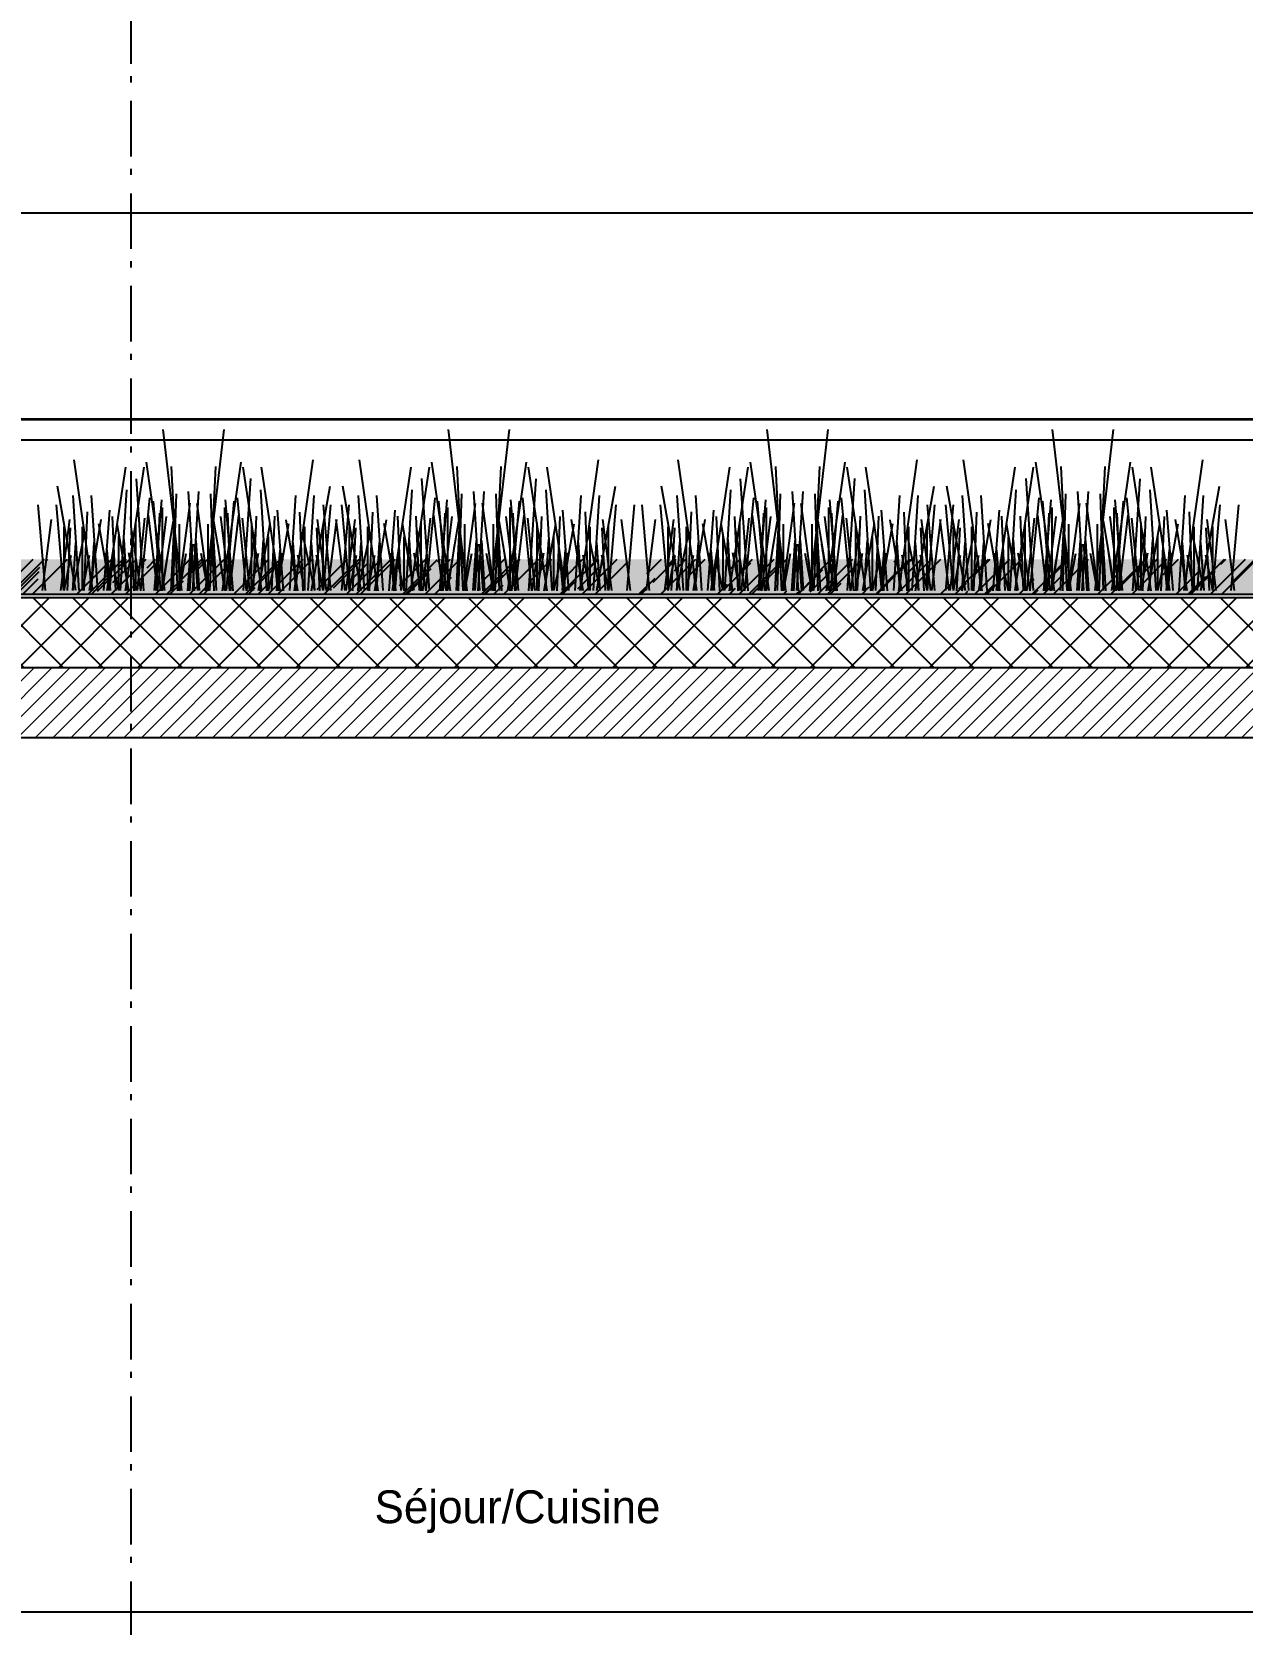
# Model space of a CAD drawing. Header units: centimetres. Extents: x -35664 to 50682, y -23001 to 23705.
# Drawn here: x 7042.8 to 7388.8, y -12149.4 to -11694.1 of the extents above; entities that cross this region are included whole.
import ezdxf

# ---------------------------------------------------------------- set-up
doc = ezdxf.new("R2010")
doc.units = ezdxf.units.CM
doc.linetypes.add('Style de ligne -6', pattern=[1.04164, 0.625, -0.20828, 0.06943, -0.13893])
for name, color, linetype in [('B GÈnÈral_Hatch', 252, 'Continuous'), ('B Général', 252, 'Continuous'), ('C ANNOTATIONS-texte', 252, 'Continuous'), ('prlm-Coupe', 252, 'Continuous')]:
    doc.layers.add(name, color=color, linetype=linetype)
doc.styles.add('Eurostile', font='Eurosti.TTF')

# ---------------------------------------------------------------- blocks, each defined once
blk = doc.blocks.new('B 90.Groupe-132-1')
at = {"layer": 'B Général'}
for p, q in [((7340.38, -4471.39), (7335.06, -4434.62)), ((7348.35, -4471.38), (7350.09, -4443.03)), ((7357.99, -4471.38), (7360.11, -4445.83)), ((7337.95, -4471.39), (7338.86, -4449.26)), ((7339.47, -4471.39), (7342.81, -4451.44)), ((7352.68, -4471.38), (7352.67, -4452.37)), ((7358.9, -4471.38), (7356.32, -4450.19)), ((7350.25, -4471.38), (7349.33, -4457.05)), ((7344.93, -4471.38), (7344.02, -4460.79)), ((7352.68, -4471.38), (7350.7, -4460.79))]:
    blk.add_line(p, q, dxfattribs=at)
blk = doc.blocks.new('B 90.Groupe-133-1')
at = {"layer": 'B Général'}
for p, q in [((7345.19, -4471.38), (7339.87, -4425.34)), ((7353.16, -4471.38), (7354.9, -4435.87)), ((7362.8, -4471.38), (7364.92, -4439.38)), ((7342.76, -4471.38), (7343.67, -4443.68)), ((7344.27, -4471.38), (7347.61, -4446.41)), ((7357.48, -4471.38), (7357.48, -4447.58)), ((7363.71, -4471.38), (7361.13, -4444.84)), ((7355.05, -4471.38), (7354.14, -4453.43)), ((7349.74, -4471.38), (7348.83, -4458.12)), ((7357.48, -4471.38), (7355.51, -4458.11))]:
    blk.add_line(p, q, dxfattribs=at)
blk = doc.blocks.new('B 90.Groupe-134-1')
at = {"layer": 'B Général'}
for p, q in [((7368.06, -4471.38), (7362.74, -4436.1)), ((7376.03, -4471.37), (7377.78, -4444.17)), ((7385.67, -4471.37), (7387.8, -4446.86)), ((7365.63, -4471.38), (7366.54, -4450.15)), ((7367.15, -4471.38), (7370.49, -4452.24)), ((7386.59, -4471.37), (7384, -4451.04)), ((7380.36, -4471.37), (7380.36, -4453.14)), ((7372.62, -4471.37), (7371.71, -4461.21)), ((7377.93, -4471.37), (7377.02, -4457.62)), ((7380.36, -4471.37), (7378.39, -4461.21))]:
    blk.add_line(p, q, dxfattribs=at)
blk = doc.blocks.new('B 90.Groupe-135-1')
at = {"layer": 'B Général'}
for p, q in [((7368.06, -4471.38), (7362.74, -4436.1)), ((7376.03, -4471.37), (7377.78, -4444.17)), ((7385.67, -4471.37), (7387.8, -4446.86)), ((7365.63, -4471.38), (7366.54, -4450.15)), ((7367.15, -4471.38), (7370.49, -4452.24)), ((7386.59, -4471.37), (7384, -4451.04)), ((7380.36, -4471.37), (7380.36, -4453.14)), ((7372.62, -4471.37), (7371.71, -4461.21)), ((7377.93, -4471.37), (7377.02, -4457.62)), ((7380.36, -4471.37), (7378.39, -4461.21))]:
    blk.add_line(p, q, dxfattribs=at)
blk = doc.blocks.new('B 90.Groupe-136-1')
at = {"layer": 'B Général'}
for p, q in [((7373.33, -4471.37), (7368.01, -4436.1)), ((7381.3, -4471.37), (7383.04, -4444.17)), ((7390.94, -4471.37), (7393.06, -4446.85)), ((7370.9, -4471.38), (7371.81, -4450.15)), ((7372.42, -4471.37), (7375.75, -4452.24)), ((7391.85, -4471.37), (7389.27, -4451.04)), ((7385.62, -4471.37), (7385.62, -4453.13)), ((7377.88, -4471.37), (7376.97, -4461.21)), ((7383.2, -4471.37), (7382.28, -4457.62)), ((7385.62, -4471.37), (7383.65, -4461.21))]:
    blk.add_line(p, q, dxfattribs=at)
blk = doc.blocks.new('B 90.Groupe-137-1')
at = {"layer": 'B Général'}
for name in ['B 90.Groupe-133-1', 'B 90.Groupe-132-1', 'B 90.Groupe-134-1', 'B 90.Groupe-135-1', 'B 90.Groupe-136-1']:
    blk.add_blockref(name, (0, 0), dxfattribs=at)
blk = doc.blocks.new('B 90.Groupe-138-1')
at = {"layer": 'B Général'}
for p, q in [((7314.92, -4471.39), (7309.61, -4441.52)), ((7322.89, -4471.39), (7324.64, -4448.35)), ((7332.53, -4471.39), (7334.66, -4450.63)), ((7312.49, -4471.39), (7313.4, -4453.42)), ((7314.01, -4471.39), (7317.35, -4455.19)), ((7327.22, -4471.39), (7327.22, -4455.95)), ((7333.45, -4471.39), (7330.86, -4454.17)), ((7324.79, -4471.39), (7323.88, -4459.75)), ((7319.48, -4471.39), (7318.56, -4462.78)), ((7327.22, -4471.39), (7325.25, -4462.78))]:
    blk.add_line(p, q, dxfattribs=at)
blk = doc.blocks.new('B 90.Groupe-139-1')
at = {"layer": 'B Général'}
for p, q in [((7319.73, -4471.39), (7314.41, -4433.99)), ((7327.7, -4471.39), (7329.44, -4442.54)), ((7337.34, -4471.39), (7339.46, -4445.39)), ((7317.3, -4471.39), (7318.21, -4448.89)), ((7318.82, -4471.39), (7322.16, -4451.1)), ((7332.03, -4471.39), (7332.03, -4452.05)), ((7338.25, -4471.39), (7335.67, -4449.83)), ((7329.6, -4471.39), (7328.69, -4456.81)), ((7324.28, -4471.39), (7323.37, -4460.61)), ((7332.03, -4471.39), (7330.05, -4460.61))]:
    blk.add_line(p, q, dxfattribs=at)
blk = doc.blocks.new('B 90.Groupe-140-1')
at = {"layer": 'B Général'}
for name in ['B 90.Groupe-139-1', 'B 90.Groupe-138-1']:
    blk.add_blockref(name, (0, 0), dxfattribs=at)
blk = doc.blocks.new('B 90.Groupe-141-1')
at = {"layer": 'B Général'}
for name in ['B 90.Groupe-137-1', 'B 90.Groupe-140-1']:
    blk.add_blockref(name, (0, 0), dxfattribs=at)
blk = doc.blocks.new('B 90.Groupe-142-1')
at = {"layer": 'B Général'}
for p, q in [((7258.8, -4471.36), (7253.49, -4434.59)), ((7266.77, -4471.35), (7268.52, -4443)), ((7276.42, -4471.35), (7278.54, -4445.8)), ((7256.37, -4471.36), (7257.28, -4449.23)), ((7257.89, -4471.36), (7261.23, -4451.41)), ((7271.1, -4471.35), (7271.1, -4452.34)), ((7277.33, -4471.35), (7274.74, -4450.16)), ((7268.67, -4471.35), (7267.76, -4457.02)), ((7263.36, -4471.36), (7262.45, -4460.76)), ((7271.1, -4471.35), (7269.13, -4460.76))]:
    blk.add_line(p, q, dxfattribs=at)
blk = doc.blocks.new('B 90.Groupe-143-1')
at = {"layer": 'B Général'}
for p, q in [((7263.61, -4471.36), (7258.29, -4425.31)), ((7271.58, -4471.35), (7273.32, -4435.84)), ((7281.22, -4471.35), (7283.35, -4439.35)), ((7261.18, -4471.36), (7262.09, -4443.65)), ((7262.7, -4471.36), (7266.04, -4446.38)), ((7275.91, -4471.35), (7275.91, -4447.55)), ((7282.13, -4471.35), (7279.55, -4444.82)), ((7273.48, -4471.35), (7272.57, -4453.4)), ((7268.17, -4471.35), (7267.25, -4458.09)), ((7275.91, -4471.35), (7273.93, -4458.09))]:
    blk.add_line(p, q, dxfattribs=at)
blk = doc.blocks.new('B 90.Groupe-144-1')
at = {"layer": 'B Général'}
for p, q in [((7286.49, -4471.35), (7281.17, -4436.07)), ((7294.46, -4471.35), (7296.2, -4444.14)), ((7304.1, -4471.34), (7306.22, -4446.83)), ((7284.06, -4471.35), (7284.97, -4450.12)), ((7285.58, -4471.35), (7288.91, -4452.21)), ((7305.01, -4471.34), (7302.43, -4451.01)), ((7298.78, -4471.34), (7298.78, -4453.11)), ((7291.04, -4471.35), (7290.13, -4461.18)), ((7296.36, -4471.34), (7295.44, -4457.59)), ((7298.78, -4471.34), (7296.81, -4461.18))]:
    blk.add_line(p, q, dxfattribs=at)
blk = doc.blocks.new('B 90.Groupe-145-1')
at = {"layer": 'B Général'}
for p, q in [((7286.49, -4471.35), (7281.17, -4436.07)), ((7294.46, -4471.35), (7296.2, -4444.14)), ((7304.1, -4471.34), (7306.22, -4446.83)), ((7284.06, -4471.35), (7284.97, -4450.12)), ((7285.58, -4471.35), (7288.91, -4452.21)), ((7305.01, -4471.34), (7302.43, -4451.01)), ((7298.78, -4471.34), (7298.78, -4453.11)), ((7291.04, -4471.35), (7290.13, -4461.18)), ((7296.36, -4471.34), (7295.44, -4457.59)), ((7298.78, -4471.34), (7296.81, -4461.18))]:
    blk.add_line(p, q, dxfattribs=at)
blk = doc.blocks.new('B 90.Groupe-146-1')
at = {"layer": 'B Général'}
for p, q in [((7291.75, -4471.35), (7286.43, -4436.07)), ((7299.72, -4471.34), (7301.47, -4444.14)), ((7309.36, -4471.34), (7311.49, -4446.83)), ((7289.32, -4471.35), (7290.23, -4450.12)), ((7290.84, -4471.35), (7294.18, -4452.21)), ((7310.27, -4471.34), (7307.69, -4451.01)), ((7304.05, -4471.34), (7304.05, -4453.11)), ((7296.31, -4471.34), (7295.39, -4461.18)), ((7301.62, -4471.34), (7300.71, -4457.59)), ((7304.05, -4471.34), (7302.07, -4461.18))]:
    blk.add_line(p, q, dxfattribs=at)
blk = doc.blocks.new('B 90.Groupe-147-1')
at = {"layer": 'B Général'}
for name in ['B 90.Groupe-143-1', 'B 90.Groupe-142-1', 'B 90.Groupe-144-1', 'B 90.Groupe-145-1', 'B 90.Groupe-146-1']:
    blk.add_blockref(name, (0, 0), dxfattribs=at)
blk = doc.blocks.new('B 90.Groupe-148-1')
at = {"layer": 'B Général'}
for p, q in [((7233.35, -4471.37), (7228.03, -4441.49)), ((7241.32, -4471.36), (7243.06, -4448.32)), ((7250.96, -4471.36), (7253.08, -4450.6)), ((7230.92, -4471.37), (7231.83, -4453.39)), ((7232.44, -4471.37), (7235.77, -4455.16)), ((7245.64, -4471.36), (7245.64, -4455.92)), ((7251.87, -4471.36), (7249.29, -4454.15)), ((7243.22, -4471.36), (7242.3, -4459.72)), ((7237.9, -4471.36), (7236.99, -4462.76)), ((7245.64, -4471.36), (7243.67, -4462.75))]:
    blk.add_line(p, q, dxfattribs=at)
blk = doc.blocks.new('B 90.Groupe-149-1')
at = {"layer": 'B Général'}
for p, q in [((7238.15, -4471.36), (7232.84, -4433.96)), ((7246.13, -4471.36), (7247.87, -4442.51)), ((7255.77, -4471.36), (7257.89, -4445.36)), ((7235.72, -4471.36), (7236.63, -4448.86)), ((7237.24, -4471.36), (7240.58, -4451.07)), ((7250.45, -4471.36), (7250.45, -4452.02)), ((7256.68, -4471.36), (7254.09, -4449.8)), ((7248.02, -4471.36), (7247.11, -4456.78)), ((7242.71, -4471.36), (7241.8, -4460.58)), ((7250.45, -4471.36), (7248.48, -4460.58))]:
    blk.add_line(p, q, dxfattribs=at)
blk = doc.blocks.new('B 90.Groupe-150-1')
at = {"layer": 'B Général'}
for name in ['B 90.Groupe-149-1', 'B 90.Groupe-148-1']:
    blk.add_blockref(name, (0, 0), dxfattribs=at)
blk = doc.blocks.new('B 90.Groupe-151-1')
at = {"layer": 'B Général'}
for name in ['B 90.Groupe-147-1', 'B 90.Groupe-150-1']:
    blk.add_blockref(name, (0, 0), dxfattribs=at)
blk = doc.blocks.new('B 90.Groupe-152-1')
at = {"layer": 'B Général'}
for name in ['B 90.Groupe-151-1', 'B 90.Groupe-141-1']:
    blk.add_blockref(name, (0, 0), dxfattribs=at)
blk = doc.blocks.new('B 90.Groupe-153-1')
at = {"layer": 'B Général'}
for p, q in [((7275.23, -4471.39), (7280.54, -4434.62)), ((7267.25, -4471.38), (7265.51, -4443.03)), ((7257.61, -4471.38), (7255.49, -4445.83)), ((7256.7, -4471.38), (7259.29, -4450.19)), ((7262.93, -4471.38), (7262.93, -4452.37)), ((7276.14, -4471.39), (7272.8, -4451.44)), ((7277.66, -4471.39), (7276.75, -4449.26)), ((7265.36, -4471.38), (7266.27, -4457.05)), ((7262.93, -4471.38), (7264.9, -4460.79)), ((7270.67, -4471.38), (7271.58, -4460.79))]:
    blk.add_line(p, q, dxfattribs=at)
blk = doc.blocks.new('B 90.Groupe-154-1')
at = {"layer": 'B Général'}
for p, q in [((7270.42, -4471.38), (7275.74, -4425.34)), ((7262.45, -4471.38), (7260.7, -4435.87)), ((7252.81, -4471.38), (7250.68, -4439.38)), ((7251.9, -4471.38), (7254.48, -4444.84)), ((7258.12, -4471.38), (7258.12, -4447.58)), ((7271.33, -4471.38), (7267.99, -4446.41)), ((7272.85, -4471.38), (7271.94, -4443.68)), ((7260.55, -4471.38), (7261.46, -4453.43)), ((7258.12, -4471.38), (7260.1, -4458.11)), ((7265.86, -4471.38), (7266.78, -4458.12))]:
    blk.add_line(p, q, dxfattribs=at)
blk = doc.blocks.new('B 90.Groupe-155-1')
at = {"layer": 'B Général'}
for p, q in [((7247.54, -4471.38), (7252.86, -4436.1)), ((7229.93, -4471.37), (7227.81, -4446.86)), ((7239.57, -4471.37), (7237.83, -4444.17)), ((7229.02, -4471.37), (7231.6, -4451.04)), ((7248.45, -4471.38), (7245.11, -4452.24)), ((7249.97, -4471.38), (7249.06, -4450.15)), ((7235.24, -4471.37), (7235.25, -4453.14)), ((7235.24, -4471.37), (7237.22, -4461.21)), ((7237.67, -4471.37), (7238.59, -4457.62)), ((7242.99, -4471.37), (7243.9, -4461.21))]:
    blk.add_line(p, q, dxfattribs=at)
blk = doc.blocks.new('B 90.Groupe-156-1')
at = {"layer": 'B Général'}
for p, q in [((7247.54, -4471.38), (7252.86, -4436.1)), ((7229.93, -4471.37), (7227.81, -4446.86)), ((7239.57, -4471.37), (7237.83, -4444.17)), ((7229.02, -4471.37), (7231.6, -4451.04)), ((7248.45, -4471.38), (7245.11, -4452.24)), ((7249.97, -4471.38), (7249.06, -4450.15)), ((7235.24, -4471.37), (7235.25, -4453.14)), ((7235.24, -4471.37), (7237.22, -4461.21)), ((7237.67, -4471.37), (7238.59, -4457.62)), ((7242.99, -4471.37), (7243.9, -4461.21))]:
    blk.add_line(p, q, dxfattribs=at)
blk = doc.blocks.new('B 90.Groupe-157-1')
at = {"layer": 'B Général'}
for p, q in [((7242.28, -4471.37), (7247.6, -4436.1)), ((7224.67, -4471.37), (7222.54, -4446.85)), ((7234.31, -4471.37), (7232.56, -4444.17)), ((7223.75, -4471.37), (7226.34, -4451.04)), ((7243.19, -4471.37), (7239.85, -4452.24)), ((7244.71, -4471.38), (7243.8, -4450.15)), ((7229.98, -4471.37), (7229.98, -4453.13)), ((7229.98, -4471.37), (7231.95, -4461.21)), ((7232.41, -4471.37), (7233.32, -4457.62)), ((7237.72, -4471.37), (7238.64, -4461.21))]:
    blk.add_line(p, q, dxfattribs=at)
blk = doc.blocks.new('B 90.Groupe-158-1')
at = {"layer": 'B Général'}
for name in ['B 90.Groupe-154-1', 'B 90.Groupe-157-1', 'B 90.Groupe-155-1', 'B 90.Groupe-156-1', 'B 90.Groupe-153-1']:
    blk.add_blockref(name, (0, 0), dxfattribs=at)
blk = doc.blocks.new('B 90.Groupe-159-1')
at = {"layer": 'B Général'}
for p, q in [((7300.68, -4471.39), (7306, -4441.52)), ((7283.07, -4471.39), (7280.95, -4450.63)), ((7292.71, -4471.39), (7290.97, -4448.35)), ((7282.16, -4471.39), (7284.74, -4454.17)), ((7288.38, -4471.39), (7288.39, -4455.95)), ((7301.59, -4471.39), (7298.25, -4455.19)), ((7303.11, -4471.39), (7302.2, -4453.42)), ((7290.81, -4471.39), (7291.73, -4459.75)), ((7288.38, -4471.39), (7290.36, -4462.78)), ((7296.13, -4471.39), (7297.04, -4462.78))]:
    blk.add_line(p, q, dxfattribs=at)
blk = doc.blocks.new('B 90.Groupe-160-1')
at = {"layer": 'B Général'}
for p, q in [((7295.87, -4471.39), (7301.19, -4433.99)), ((7287.9, -4471.39), (7286.16, -4442.54)), ((7278.26, -4471.39), (7276.14, -4445.39)), ((7277.35, -4471.39), (7279.93, -4449.83)), ((7283.58, -4471.39), (7283.58, -4452.05)), ((7296.79, -4471.39), (7293.45, -4451.1)), ((7298.3, -4471.39), (7297.4, -4448.89)), ((7286.01, -4471.39), (7286.92, -4456.81)), ((7283.58, -4471.39), (7285.55, -4460.61)), ((7291.32, -4471.39), (7292.23, -4460.61))]:
    blk.add_line(p, q, dxfattribs=at)
blk = doc.blocks.new('B 90.Groupe-161-1')
at = {"layer": 'B Général'}
for name in ['B 90.Groupe-160-1', 'B 90.Groupe-159-1']:
    blk.add_blockref(name, (0, 0), dxfattribs=at)
blk = doc.blocks.new('B 90.Groupe-162-1')
at = {"layer": 'B Général'}
for name in ['B 90.Groupe-158-1', 'B 90.Groupe-161-1']:
    blk.add_blockref(name, (0, 0), dxfattribs=at)
blk = doc.blocks.new('B 90.Groupe-163-1')
at = {"layer": 'B Général'}
for p, q in [((7356.8, -4471.36), (7362.12, -4434.59)), ((7348.83, -4471.35), (7347.09, -4443)), ((7339.19, -4471.35), (7337.07, -4445.8)), ((7338.28, -4471.35), (7340.86, -4450.16)), ((7344.5, -4471.35), (7344.5, -4452.34)), ((7357.71, -4471.36), (7354.37, -4451.41)), ((7359.23, -4471.36), (7358.32, -4449.23)), ((7346.93, -4471.35), (7347.84, -4457.02)), ((7344.5, -4471.35), (7346.48, -4460.76)), ((7352.25, -4471.36), (7353.16, -4460.76))]:
    blk.add_line(p, q, dxfattribs=at)
blk = doc.blocks.new('B 90.Groupe-164-1')
at = {"layer": 'B Général'}
for p, q in [((7351.99, -4471.36), (7357.31, -4425.31)), ((7344.02, -4471.35), (7342.28, -4435.84)), ((7334.38, -4471.35), (7332.26, -4439.35)), ((7333.47, -4471.35), (7336.05, -4444.82)), ((7339.7, -4471.35), (7339.7, -4447.55)), ((7352.9, -4471.36), (7349.57, -4446.38)), ((7354.42, -4471.36), (7353.51, -4443.65)), ((7342.12, -4471.35), (7343.04, -4453.4)), ((7339.7, -4471.35), (7341.67, -4458.09)), ((7347.44, -4471.35), (7348.35, -4458.09))]:
    blk.add_line(p, q, dxfattribs=at)
blk = doc.blocks.new('B 90.Groupe-165-1')
at = {"layer": 'B Général'}
for p, q in [((7329.12, -4471.35), (7334.43, -4436.07)), ((7311.51, -4471.34), (7309.38, -4446.83)), ((7321.15, -4471.35), (7319.4, -4444.14)), ((7310.59, -4471.34), (7313.18, -4451.01)), ((7330.03, -4471.35), (7326.69, -4452.21)), ((7331.55, -4471.35), (7330.64, -4450.12)), ((7316.82, -4471.34), (7316.82, -4453.11)), ((7316.82, -4471.34), (7318.79, -4461.18)), ((7319.25, -4471.34), (7320.16, -4457.59)), ((7324.56, -4471.35), (7325.47, -4461.18))]:
    blk.add_line(p, q, dxfattribs=at)
blk = doc.blocks.new('B 90.Groupe-166-1')
at = {"layer": 'B Général'}
for p, q in [((7329.12, -4471.35), (7334.43, -4436.07)), ((7311.51, -4471.34), (7309.38, -4446.83)), ((7321.15, -4471.35), (7319.4, -4444.14)), ((7310.59, -4471.34), (7313.18, -4451.01)), ((7330.03, -4471.35), (7326.69, -4452.21)), ((7331.55, -4471.35), (7330.64, -4450.12)), ((7316.82, -4471.34), (7316.82, -4453.11)), ((7316.82, -4471.34), (7318.79, -4461.18)), ((7319.25, -4471.34), (7320.16, -4457.59)), ((7324.56, -4471.35), (7325.47, -4461.18))]:
    blk.add_line(p, q, dxfattribs=at)
blk = doc.blocks.new('B 90.Groupe-167-1')
at = {"layer": 'B Général'}
for p, q in [((7323.85, -4471.35), (7329.17, -4436.07)), ((7306.24, -4471.34), (7304.12, -4446.83)), ((7315.88, -4471.34), (7314.14, -4444.14)), ((7305.33, -4471.34), (7307.91, -4451.01)), ((7324.76, -4471.35), (7321.43, -4452.21)), ((7326.28, -4471.35), (7325.37, -4450.12)), ((7311.56, -4471.34), (7311.56, -4453.11)), ((7311.56, -4471.34), (7313.53, -4461.18)), ((7313.98, -4471.34), (7314.9, -4457.59)), ((7319.3, -4471.34), (7320.21, -4461.18))]:
    blk.add_line(p, q, dxfattribs=at)
blk = doc.blocks.new('B 90.Groupe-168-1')
at = {"layer": 'B Général'}
for name in ['B 90.Groupe-164-1', 'B 90.Groupe-167-1', 'B 90.Groupe-165-1', 'B 90.Groupe-166-1', 'B 90.Groupe-163-1']:
    blk.add_blockref(name, (0, 0), dxfattribs=at)
blk = doc.blocks.new('B 90.Groupe-169-1')
at = {"layer": 'B Général'}
for p, q in [((7382.26, -4471.37), (7387.57, -4441.49)), ((7364.65, -4471.36), (7362.52, -4450.6)), ((7374.29, -4471.36), (7372.54, -4448.32)), ((7363.73, -4471.36), (7366.32, -4454.15)), ((7369.96, -4471.36), (7369.96, -4455.92)), ((7383.17, -4471.37), (7379.83, -4455.16)), ((7384.69, -4471.37), (7383.78, -4453.39)), ((7372.39, -4471.36), (7373.3, -4459.72)), ((7369.96, -4471.36), (7371.93, -4462.75)), ((7377.7, -4471.36), (7378.61, -4462.76))]:
    blk.add_line(p, q, dxfattribs=at)
blk = doc.blocks.new('B 90.Groupe-170-1')
at = {"layer": 'B Général'}
for p, q in [((7377.45, -4471.36), (7382.77, -4433.96)), ((7369.48, -4471.36), (7367.74, -4442.51)), ((7359.84, -4471.36), (7357.71, -4445.36)), ((7358.93, -4471.36), (7361.51, -4449.8)), ((7365.15, -4471.36), (7365.15, -4452.02)), ((7378.36, -4471.36), (7375.02, -4451.07)), ((7379.88, -4471.36), (7378.97, -4448.86)), ((7367.58, -4471.36), (7368.49, -4456.78)), ((7365.15, -4471.36), (7367.13, -4460.58)), ((7372.9, -4471.36), (7373.81, -4460.58))]:
    blk.add_line(p, q, dxfattribs=at)
blk = doc.blocks.new('B 90.Groupe-171-1')
at = {"layer": 'B Général'}
for name in ['B 90.Groupe-170-1', 'B 90.Groupe-169-1']:
    blk.add_blockref(name, (0, 0), dxfattribs=at)
blk = doc.blocks.new('B 90.Groupe-172-1')
at = {"layer": 'B Général'}
for name in ['B 90.Groupe-168-1', 'B 90.Groupe-171-1']:
    blk.add_blockref(name, (0, 0), dxfattribs=at)
blk = doc.blocks.new('B 90.Groupe-173-1')
at = {"layer": 'B Général'}
for name in ['B 90.Groupe-162-1', 'B 90.Groupe-172-1']:
    blk.add_blockref(name, (0, 0), dxfattribs=at)
blk = doc.blocks.new('B 90.Groupe-174-1')
at = {"layer": 'B Général'}
for name in ['B 90.Groupe-173-1', 'B 90.Groupe-152-1']:
    blk.add_blockref(name, (0, 0), dxfattribs=at)
blk = doc.blocks.new('B 90.Groupe-175-1')
at = {"layer": 'B Général'}
for p, q in [((7167.7, -4471.39), (7162.38, -4434.62)), ((7175.67, -4471.38), (7177.41, -4443.03)), ((7185.31, -4471.38), (7187.43, -4445.83)), ((7165.27, -4471.39), (7166.18, -4449.26)), ((7166.79, -4471.39), (7170.12, -4451.44)), ((7179.99, -4471.38), (7179.99, -4452.37)), ((7186.22, -4471.38), (7183.64, -4450.19)), ((7177.57, -4471.38), (7176.65, -4457.05)), ((7172.25, -4471.38), (7171.34, -4460.79)), ((7179.99, -4471.38), (7178.02, -4460.79))]:
    blk.add_line(p, q, dxfattribs=at)
blk = doc.blocks.new('B 90.Groupe-176-1')
at = {"layer": 'B Général'}
for p, q in [((7172.5, -4471.38), (7167.19, -4425.34)), ((7180.48, -4471.38), (7182.22, -4435.87)), ((7190.12, -4471.38), (7192.24, -4439.38)), ((7170.07, -4471.38), (7170.98, -4443.68)), ((7171.59, -4471.38), (7174.93, -4446.41)), ((7184.8, -4471.38), (7184.8, -4447.58)), ((7191.03, -4471.38), (7188.44, -4444.84)), ((7182.37, -4471.38), (7181.46, -4453.43)), ((7177.06, -4471.38), (7176.15, -4458.12)), ((7184.8, -4471.38), (7182.83, -4458.11))]:
    blk.add_line(p, q, dxfattribs=at)
blk = doc.blocks.new('B 90.Groupe-177-1')
at = {"layer": 'B Général'}
for p, q in [((7195.38, -4471.38), (7190.06, -4436.1)), ((7203.35, -4471.37), (7205.09, -4444.17)), ((7212.99, -4471.37), (7215.12, -4446.86)), ((7192.95, -4471.38), (7193.86, -4450.15)), ((7194.47, -4471.38), (7197.81, -4452.24)), ((7213.9, -4471.37), (7211.32, -4451.04)), ((7207.68, -4471.37), (7207.68, -4453.14)), ((7199.94, -4471.37), (7199.02, -4461.21)), ((7205.25, -4471.37), (7204.34, -4457.62)), ((7207.68, -4471.37), (7205.7, -4461.21))]:
    blk.add_line(p, q, dxfattribs=at)
blk = doc.blocks.new('B 90.Groupe-178-1')
at = {"layer": 'B Général'}
for p, q in [((7195.38, -4471.38), (7190.06, -4436.1)), ((7203.35, -4471.37), (7205.09, -4444.17)), ((7212.99, -4471.37), (7215.12, -4446.86)), ((7192.95, -4471.38), (7193.86, -4450.15)), ((7194.47, -4471.38), (7197.81, -4452.24)), ((7213.9, -4471.37), (7211.32, -4451.04)), ((7207.68, -4471.37), (7207.68, -4453.14)), ((7199.94, -4471.37), (7199.02, -4461.21)), ((7205.25, -4471.37), (7204.34, -4457.62)), ((7207.68, -4471.37), (7205.7, -4461.21))]:
    blk.add_line(p, q, dxfattribs=at)
blk = doc.blocks.new('B 90.Groupe-179-1')
at = {"layer": 'B Général'}
for p, q in [((7200.64, -4471.37), (7195.33, -4436.1)), ((7208.62, -4471.37), (7210.36, -4444.17)), ((7218.26, -4471.37), (7220.38, -4446.85)), ((7198.22, -4471.38), (7199.12, -4450.15)), ((7199.73, -4471.37), (7203.07, -4452.24)), ((7219.17, -4471.37), (7216.58, -4451.04)), ((7212.94, -4471.37), (7212.94, -4453.13)), ((7205.2, -4471.37), (7204.29, -4461.21)), ((7210.51, -4471.37), (7209.6, -4457.62)), ((7212.94, -4471.37), (7210.97, -4461.21))]:
    blk.add_line(p, q, dxfattribs=at)
blk = doc.blocks.new('B 90.Groupe-180-1')
at = {"layer": 'B Général'}
for name in ['B 90.Groupe-176-1', 'B 90.Groupe-175-1', 'B 90.Groupe-177-1', 'B 90.Groupe-178-1', 'B 90.Groupe-179-1']:
    blk.add_blockref(name, (0, 0), dxfattribs=at)
blk = doc.blocks.new('B 90.Groupe-181-1')
at = {"layer": 'B Général'}
for p, q in [((7142.24, -4471.39), (7136.92, -4441.52)), ((7150.21, -4471.39), (7151.96, -4448.35)), ((7159.85, -4471.39), (7161.98, -4450.63)), ((7139.81, -4471.39), (7140.72, -4453.42)), ((7141.33, -4471.39), (7144.67, -4455.19)), ((7154.54, -4471.39), (7154.54, -4455.95)), ((7160.76, -4471.39), (7158.18, -4454.17)), ((7152.11, -4471.39), (7151.2, -4459.75)), ((7146.79, -4471.39), (7145.88, -4462.78)), ((7154.54, -4471.39), (7152.56, -4462.78))]:
    blk.add_line(p, q, dxfattribs=at)
blk = doc.blocks.new('B 90.Groupe-182-1')
at = {"layer": 'B Général'}
for p, q in [((7147.05, -4471.39), (7141.73, -4433.99)), ((7155.02, -4471.39), (7156.76, -4442.54)), ((7164.66, -4471.39), (7166.78, -4445.39)), ((7144.62, -4471.39), (7145.53, -4448.89)), ((7146.14, -4471.39), (7149.48, -4451.1)), ((7159.35, -4471.39), (7159.34, -4452.05)), ((7165.57, -4471.39), (7162.99, -4449.83)), ((7156.92, -4471.39), (7156, -4456.81)), ((7151.6, -4471.39), (7150.69, -4460.61)), ((7159.35, -4471.39), (7157.37, -4460.61))]:
    blk.add_line(p, q, dxfattribs=at)
blk = doc.blocks.new('B 90.Groupe-183-1')
at = {"layer": 'B Général'}
for name in ['B 90.Groupe-182-1', 'B 90.Groupe-181-1']:
    blk.add_blockref(name, (0, 0), dxfattribs=at)
blk = doc.blocks.new('B 90.Groupe-184-1')
at = {"layer": 'B Général'}
for name in ['B 90.Groupe-180-1', 'B 90.Groupe-183-1']:
    blk.add_blockref(name, (0, 0), dxfattribs=at)
blk = doc.blocks.new('B 90.Groupe-185-1')
at = {"layer": 'B Général'}
for p, q in [((7086.12, -4471.36), (7080.8, -4434.59)), ((7094.09, -4471.35), (7095.84, -4443)), ((7103.73, -4471.35), (7105.86, -4445.8)), ((7083.69, -4471.36), (7084.6, -4449.23)), ((7085.21, -4471.36), (7088.55, -4451.41)), ((7098.42, -4471.35), (7098.42, -4452.34)), ((7104.64, -4471.35), (7102.06, -4450.16)), ((7095.99, -4471.35), (7095.08, -4457.02)), ((7090.68, -4471.36), (7089.76, -4460.76)), ((7098.42, -4471.35), (7096.44, -4460.76))]:
    blk.add_line(p, q, dxfattribs=at)
blk = doc.blocks.new('B 90.Groupe-186-1')
at = {"layer": 'B Général'}
for p, q in [((7090.93, -4471.36), (7085.61, -4425.31)), ((7098.9, -4471.35), (7100.64, -4435.84)), ((7108.54, -4471.35), (7110.66, -4439.35)), ((7088.5, -4471.36), (7089.41, -4443.65)), ((7090.02, -4471.36), (7093.36, -4446.38)), ((7103.23, -4471.35), (7103.22, -4447.55)), ((7109.45, -4471.35), (7106.87, -4444.82)), ((7100.8, -4471.35), (7099.89, -4453.4)), ((7095.48, -4471.35), (7094.57, -4458.09)), ((7103.23, -4471.35), (7101.25, -4458.09))]:
    blk.add_line(p, q, dxfattribs=at)
blk = doc.blocks.new('B 90.Groupe-187-1')
at = {"layer": 'B Général'}
for p, q in [((7113.81, -4471.35), (7108.49, -4436.07)), ((7121.78, -4471.35), (7123.52, -4444.14)), ((7131.42, -4471.34), (7133.54, -4446.83)), ((7111.38, -4471.35), (7112.28, -4450.12)), ((7112.89, -4471.35), (7116.23, -4452.21)), ((7132.33, -4471.34), (7129.75, -4451.01)), ((7126.1, -4471.34), (7126.1, -4453.11)), ((7118.36, -4471.35), (7117.45, -4461.18)), ((7123.67, -4471.34), (7122.76, -4457.59)), ((7126.1, -4471.34), (7124.13, -4461.18))]:
    blk.add_line(p, q, dxfattribs=at)
blk = doc.blocks.new('B 90.Groupe-188-1')
at = {"layer": 'B Général'}
for p, q in [((7113.81, -4471.35), (7108.49, -4436.07)), ((7121.78, -4471.35), (7123.52, -4444.14)), ((7131.42, -4471.34), (7133.54, -4446.83)), ((7111.38, -4471.35), (7112.28, -4450.12)), ((7112.89, -4471.35), (7116.23, -4452.21)), ((7132.33, -4471.34), (7129.75, -4451.01)), ((7126.1, -4471.34), (7126.1, -4453.11)), ((7118.36, -4471.35), (7117.45, -4461.18)), ((7123.67, -4471.34), (7122.76, -4457.59)), ((7126.1, -4471.34), (7124.13, -4461.18))]:
    blk.add_line(p, q, dxfattribs=at)
blk = doc.blocks.new('B 90.Groupe-189-1')
at = {"layer": 'B Général'}
for p, q in [((7119.07, -4471.35), (7113.75, -4436.07)), ((7127.04, -4471.34), (7128.78, -4444.14)), ((7136.68, -4471.34), (7138.8, -4446.83)), ((7116.64, -4471.35), (7117.55, -4450.12)), ((7118.16, -4471.35), (7121.5, -4452.21)), ((7137.59, -4471.34), (7135.01, -4451.01)), ((7131.37, -4471.34), (7131.37, -4453.11)), ((7123.62, -4471.34), (7122.71, -4461.18)), ((7128.94, -4471.34), (7128.03, -4457.59)), ((7131.37, -4471.34), (7129.39, -4461.18))]:
    blk.add_line(p, q, dxfattribs=at)
blk = doc.blocks.new('B 90.Groupe-190-1')
at = {"layer": 'B Général'}
for name in ['B 90.Groupe-186-1', 'B 90.Groupe-185-1', 'B 90.Groupe-187-1', 'B 90.Groupe-188-1', 'B 90.Groupe-189-1']:
    blk.add_blockref(name, (0, 0), dxfattribs=at)
blk = doc.blocks.new('B 90.Groupe-191-1')
at = {"layer": 'B Général'}
for p, q in [((7060.66, -4471.37), (7055.35, -4441.49)), ((7068.64, -4471.36), (7070.38, -4448.32)), ((7078.28, -4471.36), (7080.4, -4450.6)), ((7058.24, -4471.37), (7059.14, -4453.39)), ((7059.75, -4471.37), (7063.09, -4455.16)), ((7072.96, -4471.36), (7072.96, -4455.92)), ((7079.19, -4471.36), (7076.61, -4454.15)), ((7070.53, -4471.36), (7069.62, -4459.72)), ((7065.22, -4471.36), (7064.31, -4462.76)), ((7072.96, -4471.36), (7070.99, -4462.75))]:
    blk.add_line(p, q, dxfattribs=at)
blk = doc.blocks.new('B 90.Groupe-192-1')
at = {"layer": 'B Général'}
for p, q in [((7065.47, -4471.36), (7060.15, -4433.96)), ((7073.44, -4471.36), (7075.19, -4442.51)), ((7083.08, -4471.36), (7085.21, -4445.36)), ((7063.04, -4471.36), (7063.95, -4448.86)), ((7064.56, -4471.36), (7067.9, -4451.07)), ((7077.77, -4471.36), (7077.77, -4452.02)), ((7084, -4471.36), (7081.41, -4449.8)), ((7075.34, -4471.36), (7074.43, -4456.78)), ((7070.03, -4471.36), (7069.12, -4460.58)), ((7077.77, -4471.36), (7075.8, -4460.58))]:
    blk.add_line(p, q, dxfattribs=at)
blk = doc.blocks.new('B 90.Groupe-193-1')
at = {"layer": 'B Général'}
for name in ['B 90.Groupe-192-1', 'B 90.Groupe-191-1']:
    blk.add_blockref(name, (0, 0), dxfattribs=at)
blk = doc.blocks.new('B 90.Groupe-194-1')
at = {"layer": 'B Général'}
for name in ['B 90.Groupe-190-1', 'B 90.Groupe-193-1']:
    blk.add_blockref(name, (0, 0), dxfattribs=at)
blk = doc.blocks.new('B 90.Groupe-195-1')
at = {"layer": 'B Général'}
for name in ['B 90.Groupe-194-1', 'B 90.Groupe-184-1']:
    blk.add_blockref(name, (0, 0), dxfattribs=at)
blk = doc.blocks.new('B 90.Groupe-196-1')
at = {"layer": 'B Général'}
for p, q in [((7102.54, -4471.39), (7107.86, -4434.62)), ((7094.57, -4471.38), (7092.83, -4443.03)), ((7084.93, -4471.38), (7082.81, -4445.83)), ((7084.02, -4471.38), (7086.6, -4450.19)), ((7090.25, -4471.38), (7090.25, -4452.37)), ((7103.46, -4471.39), (7100.12, -4451.44)), ((7104.97, -4471.39), (7104.06, -4449.26)), ((7092.68, -4471.38), (7093.59, -4457.05)), ((7090.25, -4471.38), (7092.22, -4460.79)), ((7097.99, -4471.38), (7098.9, -4460.79))]:
    blk.add_line(p, q, dxfattribs=at)
blk = doc.blocks.new('B 90.Groupe-197-1')
at = {"layer": 'B Général'}
for p, q in [((7097.74, -4471.38), (7103.05, -4425.34)), ((7089.77, -4471.38), (7088.02, -4435.87)), ((7080.12, -4471.38), (7078, -4439.38)), ((7079.21, -4471.38), (7081.8, -4444.84)), ((7085.44, -4471.38), (7085.44, -4447.58)), ((7098.65, -4471.38), (7095.31, -4446.41)), ((7100.17, -4471.38), (7099.26, -4443.68)), ((7087.87, -4471.38), (7088.78, -4453.43)), ((7085.44, -4471.38), (7087.41, -4458.11)), ((7093.18, -4471.38), (7094.09, -4458.12))]:
    blk.add_line(p, q, dxfattribs=at)
blk = doc.blocks.new('B 90.Groupe-198-1')
at = {"layer": 'B Général'}
for p, q in [((7074.86, -4471.38), (7080.18, -4436.1)), ((7057.25, -4471.37), (7055.12, -4446.86)), ((7066.89, -4471.37), (7065.15, -4444.17)), ((7056.34, -4471.37), (7058.92, -4451.04)), ((7075.77, -4471.38), (7072.43, -4452.24)), ((7077.29, -4471.38), (7076.38, -4450.15)), ((7062.56, -4471.37), (7062.56, -4453.14)), ((7062.56, -4471.37), (7064.54, -4461.21)), ((7064.99, -4471.37), (7065.9, -4457.62)), ((7070.31, -4471.37), (7071.22, -4461.21))]:
    blk.add_line(p, q, dxfattribs=at)
blk = doc.blocks.new('B 90.Groupe-199-1')
at = {"layer": 'B Général'}
for p, q in [((7074.86, -4471.38), (7080.18, -4436.1)), ((7057.25, -4471.37), (7055.12, -4446.86)), ((7066.89, -4471.37), (7065.15, -4444.17)), ((7056.34, -4471.37), (7058.92, -4451.04)), ((7075.77, -4471.38), (7072.43, -4452.24)), ((7077.29, -4471.38), (7076.38, -4450.15)), ((7062.56, -4471.37), (7062.56, -4453.14)), ((7062.56, -4471.37), (7064.54, -4461.21)), ((7064.99, -4471.37), (7065.9, -4457.62)), ((7070.31, -4471.37), (7071.22, -4461.21))]:
    blk.add_line(p, q, dxfattribs=at)
blk = doc.blocks.new('B 90.Groupe-200-1')
at = {"layer": 'B Général'}
for p, q in [((7069.6, -4471.37), (7074.91, -4436.1)), ((7051.98, -4471.37), (7049.86, -4446.85)), ((7061.63, -4471.37), (7059.88, -4444.17)), ((7051.07, -4471.37), (7053.66, -4451.04)), ((7070.51, -4471.37), (7067.17, -4452.24)), ((7072.03, -4471.38), (7071.12, -4450.15)), ((7057.3, -4471.37), (7057.3, -4453.13)), ((7057.3, -4471.37), (7059.27, -4461.21)), ((7059.73, -4471.37), (7060.64, -4457.62)), ((7065.04, -4471.37), (7065.95, -4461.21))]:
    blk.add_line(p, q, dxfattribs=at)
blk = doc.blocks.new('B 90.Groupe-201-1')
at = {"layer": 'B Général'}
for name in ['B 90.Groupe-197-1', 'B 90.Groupe-200-1', 'B 90.Groupe-198-1', 'B 90.Groupe-199-1', 'B 90.Groupe-196-1']:
    blk.add_blockref(name, (0, 0), dxfattribs=at)
blk = doc.blocks.new('B 90.Groupe-202-1')
at = {"layer": 'B Général'}
for p, q in [((7128, -4471.39), (7133.32, -4441.52)), ((7110.39, -4471.39), (7108.26, -4450.63)), ((7120.03, -4471.39), (7118.29, -4448.35)), ((7109.48, -4471.39), (7112.06, -4454.17)), ((7115.7, -4471.39), (7115.7, -4455.95)), ((7128.91, -4471.39), (7125.57, -4455.19)), ((7130.43, -4471.39), (7129.52, -4453.42)), ((7118.13, -4471.39), (7119.04, -4459.75)), ((7115.7, -4471.39), (7117.68, -4462.78)), ((7123.45, -4471.39), (7124.36, -4462.78))]:
    blk.add_line(p, q, dxfattribs=at)
blk = doc.blocks.new('B 90.Groupe-203-1')
at = {"layer": 'B Général'}
for p, q in [((7123.19, -4471.39), (7128.51, -4433.99)), ((7115.22, -4471.39), (7113.48, -4442.54)), ((7105.58, -4471.39), (7103.46, -4445.39)), ((7104.67, -4471.39), (7107.25, -4449.83)), ((7110.89, -4471.39), (7110.9, -4452.05)), ((7124.1, -4471.39), (7120.77, -4451.1)), ((7125.62, -4471.39), (7124.71, -4448.89)), ((7113.32, -4471.39), (7114.24, -4456.81)), ((7110.89, -4471.39), (7112.87, -4460.61)), ((7118.64, -4471.39), (7119.55, -4460.61))]:
    blk.add_line(p, q, dxfattribs=at)
blk = doc.blocks.new('B 90.Groupe-204-1')
at = {"layer": 'B Général'}
for name in ['B 90.Groupe-203-1', 'B 90.Groupe-202-1']:
    blk.add_blockref(name, (0, 0), dxfattribs=at)
blk = doc.blocks.new('B 90.Groupe-205-1')
at = {"layer": 'B Général'}
for name in ['B 90.Groupe-201-1', 'B 90.Groupe-204-1']:
    blk.add_blockref(name, (0, 0), dxfattribs=at)
blk = doc.blocks.new('B 90.Groupe-206-1')
at = {"layer": 'B Général'}
for p, q in [((7184.12, -4471.36), (7189.44, -4434.59)), ((7176.15, -4471.35), (7174.4, -4443)), ((7166.51, -4471.35), (7164.38, -4445.8)), ((7165.6, -4471.35), (7168.18, -4450.16)), ((7171.82, -4471.35), (7171.82, -4452.34)), ((7185.03, -4471.36), (7181.69, -4451.41)), ((7186.55, -4471.36), (7185.64, -4449.23)), ((7174.25, -4471.35), (7175.16, -4457.02)), ((7171.82, -4471.35), (7173.8, -4460.76)), ((7179.56, -4471.36), (7180.48, -4460.76))]:
    blk.add_line(p, q, dxfattribs=at)
blk = doc.blocks.new('B 90.Groupe-207-1')
at = {"layer": 'B Général'}
for p, q in [((7179.31, -4471.36), (7184.63, -4425.31)), ((7171.34, -4471.35), (7169.6, -4435.84)), ((7161.7, -4471.35), (7159.58, -4439.35)), ((7160.79, -4471.35), (7163.37, -4444.82)), ((7167.01, -4471.35), (7167.02, -4447.55)), ((7180.22, -4471.36), (7176.88, -4446.38)), ((7181.74, -4471.36), (7180.83, -4443.65)), ((7169.44, -4471.35), (7170.36, -4453.4)), ((7167.01, -4471.35), (7168.99, -4458.09)), ((7174.76, -4471.35), (7175.67, -4458.09))]:
    blk.add_line(p, q, dxfattribs=at)
blk = doc.blocks.new('B 90.Groupe-208-1')
at = {"layer": 'B Général'}
for p, q in [((7156.44, -4471.35), (7161.75, -4436.07)), ((7138.82, -4471.34), (7136.7, -4446.83)), ((7148.46, -4471.35), (7146.72, -4444.14)), ((7137.91, -4471.34), (7140.5, -4451.01)), ((7157.35, -4471.35), (7154.01, -4452.21)), ((7158.86, -4471.35), (7157.96, -4450.12)), ((7144.14, -4471.34), (7144.14, -4453.11)), ((7144.14, -4471.34), (7146.11, -4461.18)), ((7146.57, -4471.34), (7147.48, -4457.59)), ((7151.88, -4471.35), (7152.79, -4461.18))]:
    blk.add_line(p, q, dxfattribs=at)
blk = doc.blocks.new('B 90.Groupe-209-1')
at = {"layer": 'B Général'}
for p, q in [((7156.44, -4471.35), (7161.75, -4436.07)), ((7138.82, -4471.34), (7136.7, -4446.83)), ((7148.46, -4471.35), (7146.72, -4444.14)), ((7137.91, -4471.34), (7140.5, -4451.01)), ((7157.35, -4471.35), (7154.01, -4452.21)), ((7158.86, -4471.35), (7157.96, -4450.12)), ((7144.14, -4471.34), (7144.14, -4453.11)), ((7144.14, -4471.34), (7146.11, -4461.18)), ((7146.57, -4471.34), (7147.48, -4457.59)), ((7151.88, -4471.35), (7152.79, -4461.18))]:
    blk.add_line(p, q, dxfattribs=at)
blk = doc.blocks.new('B 90.Groupe-210-1')
at = {"layer": 'B Général'}
for p, q in [((7151.17, -4471.35), (7156.49, -4436.07)), ((7133.56, -4471.34), (7131.44, -4446.83)), ((7143.2, -4471.34), (7141.46, -4444.14)), ((7132.65, -4471.34), (7135.23, -4451.01)), ((7152.08, -4471.35), (7148.74, -4452.21)), ((7153.6, -4471.35), (7152.69, -4450.12)), ((7138.87, -4471.34), (7138.88, -4453.11)), ((7138.87, -4471.34), (7140.85, -4461.18)), ((7141.3, -4471.34), (7142.21, -4457.59)), ((7146.62, -4471.34), (7147.53, -4461.18))]:
    blk.add_line(p, q, dxfattribs=at)
blk = doc.blocks.new('B 90.Groupe-211-1')
at = {"layer": 'B Général'}
for name in ['B 90.Groupe-207-1', 'B 90.Groupe-210-1', 'B 90.Groupe-208-1', 'B 90.Groupe-209-1', 'B 90.Groupe-206-1']:
    blk.add_blockref(name, (0, 0), dxfattribs=at)
blk = doc.blocks.new('B 90.Groupe-212-1')
at = {"layer": 'B Général'}
for p, q in [((7209.58, -4471.37), (7214.89, -4441.49)), ((7191.96, -4471.36), (7189.84, -4450.6)), ((7201.6, -4471.36), (7199.86, -4448.32)), ((7191.05, -4471.36), (7193.64, -4454.15)), ((7197.28, -4471.36), (7197.28, -4455.92)), ((7210.49, -4471.37), (7207.15, -4455.16)), ((7212.01, -4471.37), (7211.1, -4453.39)), ((7199.71, -4471.36), (7200.62, -4459.72)), ((7197.28, -4471.36), (7199.25, -4462.75)), ((7205.02, -4471.36), (7205.93, -4462.76))]:
    blk.add_line(p, q, dxfattribs=at)
blk = doc.blocks.new('B 90.Groupe-213-1')
at = {"layer": 'B Général'}
for p, q in [((7204.77, -4471.36), (7210.09, -4433.96)), ((7196.8, -4471.36), (7195.05, -4442.51)), ((7187.16, -4471.36), (7185.03, -4445.36)), ((7186.25, -4471.36), (7188.83, -4449.8)), ((7192.47, -4471.36), (7192.47, -4452.02)), ((7205.68, -4471.36), (7202.34, -4451.07)), ((7207.2, -4471.36), (7206.29, -4448.86)), ((7194.9, -4471.36), (7195.81, -4456.78)), ((7192.47, -4471.36), (7194.44, -4460.58)), ((7200.21, -4471.36), (7201.13, -4460.58))]:
    blk.add_line(p, q, dxfattribs=at)
blk = doc.blocks.new('B 90.Groupe-214-1')
at = {"layer": 'B Général'}
for name in ['B 90.Groupe-213-1', 'B 90.Groupe-212-1']:
    blk.add_blockref(name, (0, 0), dxfattribs=at)
blk = doc.blocks.new('B 90.Groupe-215-1')
at = {"layer": 'B Général'}
for name in ['B 90.Groupe-211-1', 'B 90.Groupe-214-1']:
    blk.add_blockref(name, (0, 0), dxfattribs=at)
blk = doc.blocks.new('B 90.Groupe-216-1')
at = {"layer": 'B Général'}
for name in ['B 90.Groupe-205-1', 'B 90.Groupe-215-1']:
    blk.add_blockref(name, (0, 0), dxfattribs=at)
blk = doc.blocks.new('B 90.Groupe-217-1')
at = {"layer": 'B Général'}
for name in ['B 90.Groupe-216-1', 'B 90.Groupe-195-1']:
    blk.add_blockref(name, (0, 0), dxfattribs=at)
blk = doc.blocks.new('B 90.Groupe-342-1')
at = {"layer": 'B GÈnÈral_Hatch', "linetype": 'Continuous'}
blk.add_hatch(color=250, dxfattribs=at).paths.add_polyline_path([(6778.35, -4462.37), (6778.35, -4472.37), (7564.49, -4472.37), (7564.49, -4462.37)])
h = blk.add_hatch(dxfattribs=at)
h.set_pattern_fill('H_HERBE', color=256, style=0, pattern_type=2)
h.set_pattern_definition([(45, (0, 0), (20.725694, -1.76389), [39.28862, -5.61266]), (45, (-3.197, -6.063), (-3.167054, -25.49614), [16.83798, -28.0633]), (45, (2.806, -2.806), (2.26485, -20.124226), [36.02605, -40.62512]), (45, (1.433, -6.945), (23.571755, 1.12269), [34.79849, -10.10279]), (45, (5.613, -5.613), (11.22532, -11.22532), [10.520934, -2.630233]), (45, (7.016, -7.016), (11.22532, -11.22532), [8.80745, -14.37005]), (45, (8.419, -8.419), (11.22532, -11.22532), []), (45, (0.165, -19.403), (11.22532, -11.22532), [59.62064, -48.78053])])
h.paths.add_polyline_path([(6778.35, -4462.37), (6778.35, -4472.37), (7564.49, -4472.37), (7564.49, -4462.37)])
at = {"layer": 'B Général', "lineweight": 18, "flags": 128}
blk.add_lwpolyline([(6777.35, -4457.37), (6777.35, -4472.37), (7612.99, -4472.37), (7612.99, -4457.37)], dxfattribs=at)
at = {"layer": 'B Général', "flags": 128}
blk.add_lwpolyline([(6778.35, -4462.37), (6778.35, -4472.37), (7564.49, -4472.37), (7564.49, -4462.37)], dxfattribs=at)
at = {"layer": 'B Général'}
for name in ['B 90.Groupe-217-1', 'B 90.Groupe-174-1']:
    blk.add_blockref(name, (0, 0), dxfattribs=at)
blk = doc.blocks.new('B 90.axes 2')
at = {"layer": 'B Général', "linetype": 'Style de ligne -6', "ltscale": 25.4}
blk.add_line((-589.328, -1173.93), (-589.328, 1361.07), dxfattribs=at)
blk = doc.blocks.new('A$C373B78D5')
at = {"layer": 'B GÈnÈral_Hatch', "linetype": 'Continuous'}
h = blk.add_hatch(dxfattribs=at)
h.set_pattern_fill('02_ISOLANT', color=256, angle=180, style=0, pattern_type=2)
h.set_pattern_definition([(225, (-23116.898, 10090.366), (5.656854, -5.656854), []), (315, (-23116.898, 10090.366), (-5.656854, -5.656854), [])])
h.paths.add_polyline_path([(-15502.41, 5597), (-15502.41, 5617), (-16340.55, 5617), (-16340.55, 5597)])
at = {"layer": 'B GÈnÈral_Hatch', "linetype": 'Continuous', "lineweight": 18}
h = blk.add_hatch(dxfattribs=at)
h.set_pattern_fill('50_BETON', color=256, style=0, pattern_type=2)
h.set_pattern_definition([(45, (-23116.8977, 10090.366), (2.4253472, -2.6458333), [])])
h.paths.add_polyline_path([(-15486.41, 5577), (-15502.41, 5597), (-16340.55, 5597), (-16360.55, 5577)])
at = {"layer": 'B GÈnÈral_Hatch'}
blk.add_lwpolyline([(-16899.01, 5727), (-15485.41, 5727), (-15485.41, 5668), (-16899.01, 5668)], close=True, dxfattribs=at)
at = {"layer": 'B Général', "linetype": 'Continuous'}
for p, q in [((-15502.41, 5667.88), (-16908.01, 5667.88)), ((-16340.55, 5617), (-15502.41, 5617)), ((-16340.55, 5617), (-15502.41, 5617)), ((-16340.55, 5597), (-15502.41, 5597)), ((-16360.55, 5577), (-15512.41, 5577)), ((-16360.55, 5577), (-15512.41, 5577)), ((-16891.01, 5327), (-15495.41, 5327)), ((-16891.01, 5327), (-15495.41, 5327))]:
    blk.add_line(p, q, dxfattribs=at)
at = {"layer": 'B Général', "linetype": 'Continuous', "flags": 128}
blk.add_lwpolyline([(-13322.41, 5331.87), (-14116.6, 5339.82), (-14116.6, 5035), (-14698.4, 5035), (-14698.4, 4133), (-15478.41, 4133), (-15478.41, 5662), (-16935.01, 5662), (-16935.01, 6009), (-19603.98, 6009), (-19603.98, 5297), (-19865.06, 5297), (-19865.06, 5050), (-19852.84, 5050), (-19852.84, 4090), (-18095.93, 4090), (-18095.93, 3503), (-16050.9, 3503), (-16050.9, 3504.92), (-16050.41, 3504.92), (-16050.41, 3203), (-11164.45, 3203)], dxfattribs=at)
blk.add_lwpolyline([(-16899.01, 5727), (-15485.41, 5727), (-15485.41, 5668), (-16899.01, 5668)], close=True, dxfattribs=at)
at = {"layer": 'B Général'}
for name, p in [('B 90.axes 2', (-15451.09, 4932.77)), ('B 90.Groupe-342-1', (-23116.9, 10090.37))]:
    blk.add_blockref(name, p, dxfattribs=at)
at = {"layer": 'C ANNOTATIONS-texte', "insert": (-15970.87, 5361.76), "char_height": 9.3982, "attachment_point": 1, "rotation": 0, "line_spacing_factor": 0.895453, "style": 'Eurostile'}
blk.add_mtext('Séjour/Cuisine', dxfattribs=at)

msp = doc.modelspace()

# ---------------------------------------------------------------- block references
at = {"layer": 'prlm-Coupe'}
msp.add_blockref('A$C373B78D5', (23111.623, -17472.851), dxfattribs=at)

doc.saveas('drawing.dxf')
